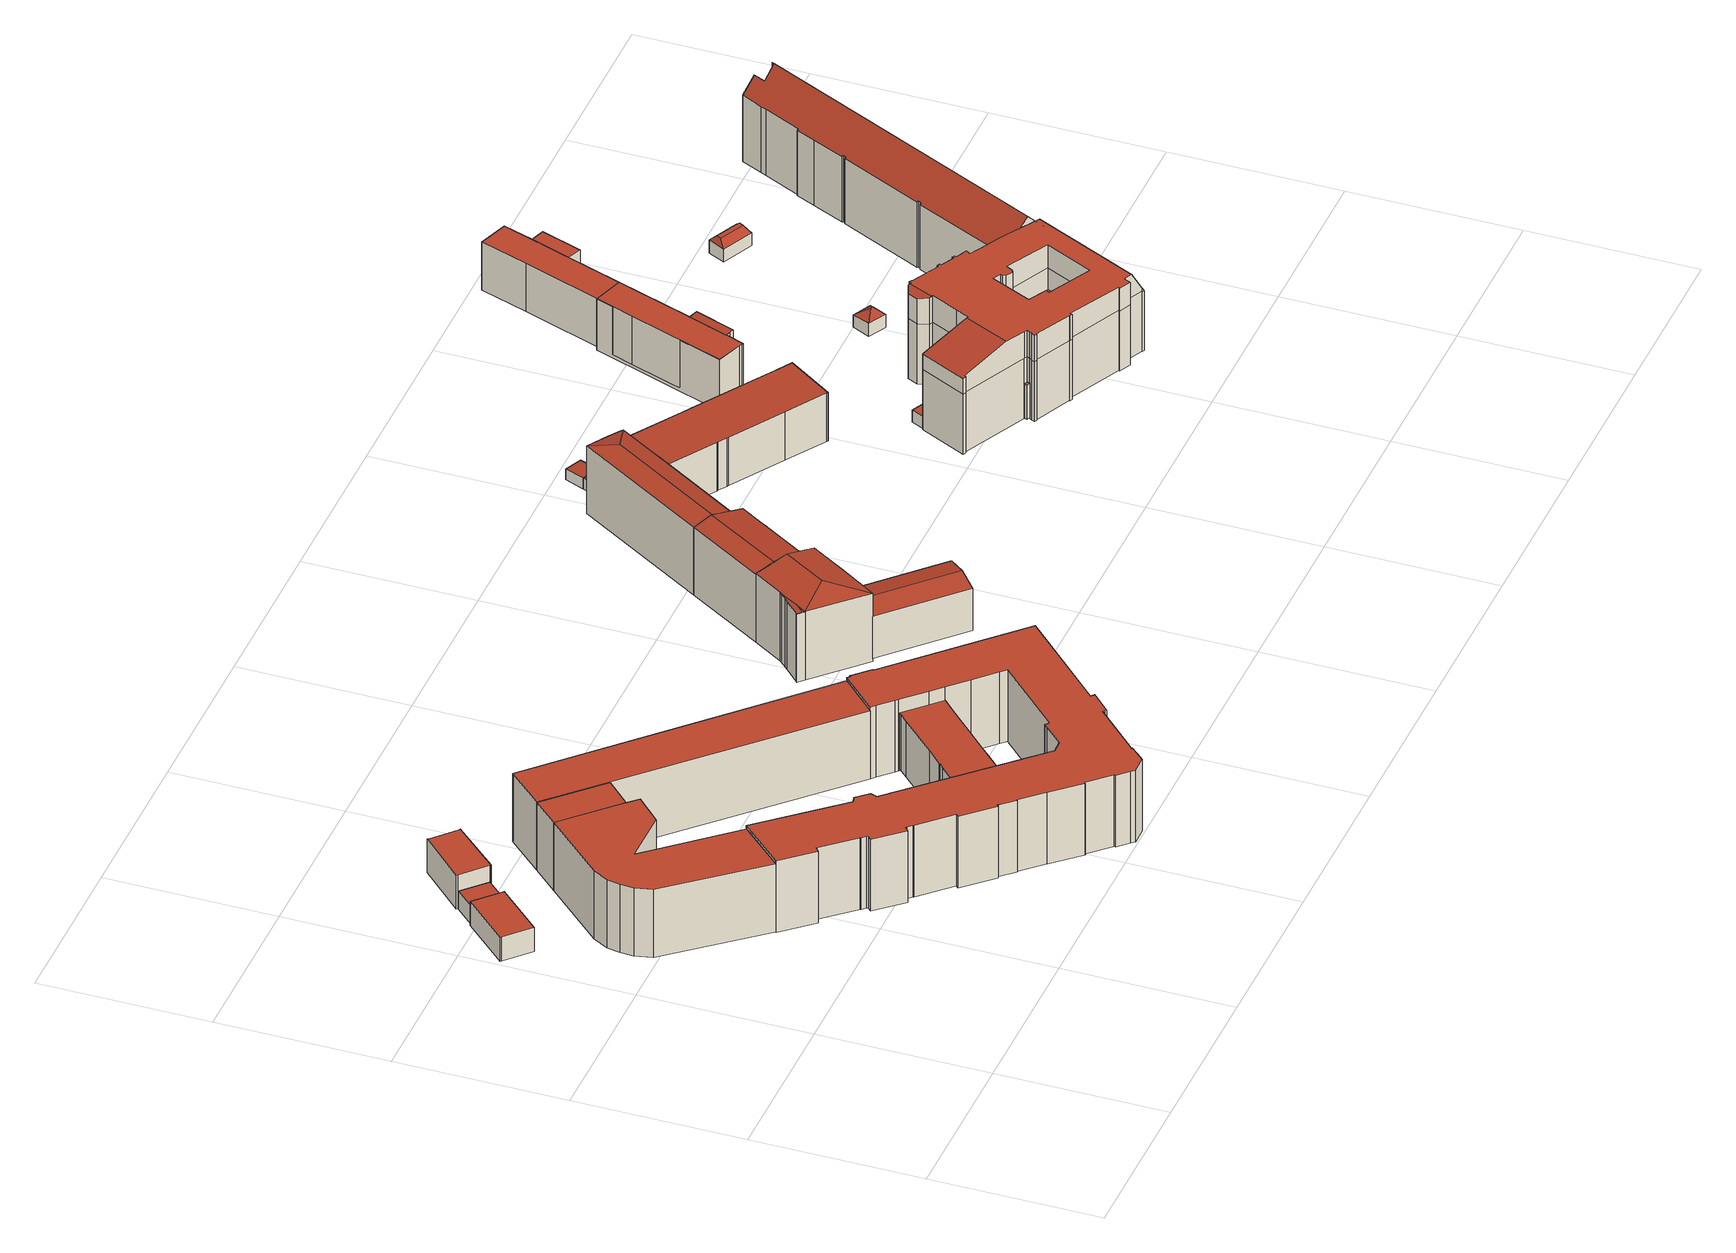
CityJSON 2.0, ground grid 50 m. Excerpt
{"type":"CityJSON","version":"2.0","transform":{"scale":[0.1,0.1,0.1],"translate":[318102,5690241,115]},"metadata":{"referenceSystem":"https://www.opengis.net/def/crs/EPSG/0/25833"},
"CityObjects":{
"building1":{"type":"Building","attributes":{"Dachtyp_tdc":"tdcPolyFlatRoof","Gemeindeschluessel":14713000,"Dachneigung":0,"QualitaetDacherkennung":70,"Geometrietyp2DReferenz":"3000","function":"31001_9998","roofType":"1000","measuredHeight":7.99},"geometry":[{"type":"MultiSurface","lod":"2","boundaries":[[[0,1,2,3]],[[1,4,5,2]],[[4,6,7,5]],[[6,8,9,7]],[[8,10,11,9]],[[10,12,13,11]],[[12,0,3,13]],[[12,10,8,6,4,1,0]],[[3,2,5,7,9,11,13]]],"semantics":{"surfaces":[{"type":"WallSurface"},{"type":"RoofSurface"},{"type":"GroundSurface"}],"values":[0,0,0,0,0,0,0,1,2]}}]},
"building2":{"type":"Building","attributes":{"Dachtyp_tdc":"tdcPolyFlatRoof","Gemeindeschluessel":14713000,"Dachneigung":0,"QualitaetDacherkennung":64,"Geometrietyp2DReferenz":"3000","function":"31001_9998","roofType":"1000","measuredHeight":5.78},"geometry":[{"type":"MultiSurface","lod":"2","boundaries":[[[14,15,16,17]],[[15,18,19,16]],[[18,20,21,19]],[[20,14,17,21]],[[20,18,15,14]],[[17,16,19,21]]],"semantics":{"surfaces":[{"type":"WallSurface"},{"type":"RoofSurface"},{"type":"GroundSurface"}],"values":[0,0,0,0,1,2]}}]},
"building3":{"type":"Building","attributes":{"Dachtyp_tdc":"tdcPolyFlatRoof","Gemeindeschluessel":14713000,"Dachneigung":0,"QualitaetDacherkennung":63,"Geometrietyp2DReferenz":"3000","function":"31001_9998","roofType":"1000","measuredHeight":10.91},"geometry":[{"type":"MultiSurface","lod":"2","boundaries":[[[22,23,24,25]],[[23,26,27,24]],[[26,28,29,27]],[[28,30,31,29]],[[30,32,33,31]],[[32,34,35,33]],[[34,36,37,35]],[[36,38,39,37]],[[38,22,25,39]],[[38,36,34,32,30,28,26,23,22]],[[25,24,27,29,31,33,35,37,39]]],"semantics":{"surfaces":[{"type":"WallSurface"},{"type":"RoofSurface"},{"type":"GroundSurface"}],"values":[0,0,0,0,0,0,0,0,0,1,2]}}]},
"building4":{"type":"Building","attributes":{"Gemeindeschluessel":14713000,"Geometrietyp2DReferenz":"3000","function":"31001_9998","roofType":"9999"},"children":["building4-1","building4-2","building4-3"]},
"building4-1":{"type":"BuildingPart","attributes":{"Dachtyp_tdc":"tdcPolyFlatRoof","Dachneigung":0,"QualitaetDacherkennung":53,"Geometrietyp2DReferenz":"3000","roofType":"1000","measuredHeight":22.2},"parents":["building4"],"geometry":[{"type":"MultiSurface","lod":"2","boundaries":[[[40,41,42,43]],[[41,44,45,42]],[[44,46,47,45]],[[46,48,49,50,47]],[[51,52,53,54,55]],[[52,56,57,53]],[[56,58,59,57]],[[58,60,61,59]],[[60,62,63,61]],[[62,64,65,63]],[[64,66,67,65]],[[66,40,43,67]],[[66,64,62,60,58,56,52,51,48,46,44,41,40]],[[43,42,45,47,50,54,53,57,59,61,63,65,67]],[[55,49,48,51]],[[55,54,50,49]]],"semantics":{"surfaces":[{"type":"WallSurface"},{"type":"RoofSurface"},{"type":"GroundSurface"},{"type":"ClosureSurface"}],"values":[0,0,0,0,0,0,0,0,0,0,0,0,1,2,0,3]}}]},
"building4-2":{"type":"BuildingPart","attributes":{"Dachtyp_tdc":"tdcPolyFlatRoof","Dachneigung":0,"QualitaetDacherkennung":40,"Geometrietyp2DReferenz":"3000","roofType":"1000","measuredHeight":22.28},"parents":["building4"],"geometry":[{"type":"MultiSurface","lod":"2","boundaries":[[[68,69,70,71]],[[69,72,73,70]],[[72,74,75,76,73]],[[77,68,71,78,79]],[[77,74,72,69,68]],[[71,70,73,76,78]],[[79,75,74,77]],[[79,78,76,75]]],"semantics":{"surfaces":[{"type":"WallSurface"},{"type":"RoofSurface"},{"type":"GroundSurface"},{"type":"ClosureSurface"}],"values":[0,0,0,0,1,2,0,3]}}]},
"building4-3":{"type":"BuildingPart","attributes":{"Dachtyp_tdc":"tdcPolyFlatRoof","Dachneigung":0,"QualitaetDacherkennung":32,"Geometrietyp2DReferenz":"3000","roofType":"1000","measuredHeight":22.17},"parents":["building4"],"geometry":[{"type":"MultiSurface","lod":"2","boundaries":[[[75,55,54,76]],[[49,79,78,50]],[[79,49,55,75]],[[76,54,50,78]],[[50,54,55,49]],[[76,78,79,75]]],"semantics":{"surfaces":[{"type":"WallSurface"},{"type":"RoofSurface"},{"type":"GroundSurface"},{"type":"ClosureSurface"}],"values":[0,0,1,2,3,3]}}]},
"building5":{"type":"Building","attributes":{"Dachtyp_tdc":"tdcPolyFlatRoof","Gemeindeschluessel":14713000,"Dachneigung":0,"QualitaetDacherkennung":27,"Geometrietyp2DReferenz":"3000","function":"31001_9998","roofType":"1000","measuredHeight":23.32},"geometry":[{"type":"MultiSurface","lod":"2","boundaries":[[[80,81,82,83]],[[81,84,85,82]],[[84,86,87,85]],[[86,88,89,87]],[[88,90,91,89]],[[90,92,93,91]],[[92,94,95,93]],[[94,96,97,95]],[[96,98,99,97]],[[98,100,101,99]],[[100,102,103,101]],[[102,104,105,103]],[[104,106,107,105]],[[106,108,109,107]],[[108,110,111,109]],[[110,112,113,111]],[[112,114,115,113]],[[114,116,117,115]],[[116,118,119,117]],[[118,120,121,119]],[[120,122,123,121]],[[122,124,125,123]],[[124,126,127,125]],[[126,128,129,127]],[[128,130,131,129]],[[130,132,133,131]],[[132,134,135,133]],[[134,136,137,135]],[[136,138,139,137]],[[138,140,141,139]],[[140,142,143,141]],[[142,144,145,143]],[[144,146,147,145]],[[146,148,149,147]],[[148,150,151,149]],[[150,152,153,151]],[[152,154,155,153]],[[154,156,157,155]],[[156,158,159,157]],[[158,160,65,159]],[[160,161,63,65]],[[161,162,61,63]],[[162,163,164,61]],[[163,165,166,164]],[[165,167,168,166]],[[167,169,170,168]],[[169,171,172,170]],[[171,173,174,172]],[[173,175,176,174]],[[175,177,178,176]],[[177,179,180,178]],[[179,181,182,180]],[[181,183,184,182]],[[183,185,186,184]],[[185,187,188,186]],[[187,189,190,188]],[[189,191,192,190]],[[191,193,194,192]],[[193,195,196,194]],[[195,197,198,196]],[[197,199,200,198]],[[199,201,202,200]],[[201,203,73,202]],[[203,204,70,73]],[[204,205,206,70]],[[205,207,208,206]],[[207,209,210,208]],[[209,211,212,210]],[[211,213,214,212]],[[213,215,216,214]],[[215,217,218,216]],[[217,219,220,218]],[[219,221,222,220]],[[221,80,83,222]],[[221,219,217,215,213,211,209,207,205,204,203,201,199,197,195,193,191,189,187,185,183,181,179,177,175,173,171,169,167,165,163,162,161,160,158,156,154,152,150,148,146,144,142,140,138,136,134,132,130,128,126,124,122,120,118,116,114,112,110,108,106,104,102,100,98,96,94,92,90,88,86,84,81,80]],[[83,82,85,87,89,91,93,95,97,99,101,103,105,107,109,111,113,115,117,119,121,123,125,127,129,131,133,135,137,139,141,143,145,147,149,151,153,155,157,159,65,63,61,164,166,168,170,172,174,176,178,180,182,184,186,188,190,192,194,196,198,200,202,73,70,206,208,210,212,214,216,218,220,222]]],"semantics":{"surfaces":[{"type":"WallSurface"},{"type":"RoofSurface"},{"type":"GroundSurface"}],"values":[0,0,0,0,0,0,0,0,0,0,0,0,0,0,0,0,0,0,0,0,0,0,0,0,0,0,0,0,0,0,0,0,0,0,0,0,0,0,0,0,0,0,0,0,0,0,0,0,0,0,0,0,0,0,0,0,0,0,0,0,0,0,0,0,0,0,0,0,0,0,0,0,0,0,1,2]}}]},
"building6":{"type":"Building","attributes":{"Dachtyp_tdc":"tdcPolyFlatRoof","Gemeindeschluessel":14713000,"Dachneigung":0,"QualitaetDacherkennung":66,"Geometrietyp2DReferenz":"3000","function":"31001_9998","roofType":"1000","measuredHeight":18.26},"geometry":[{"type":"MultiSurface","lod":"2","boundaries":[[[223,224,225,226]],[[224,227,228,225]],[[227,229,230,228]],[[229,231,232,230]],[[231,233,234,232]],[[233,235,236,234]],[[235,237,238,236]],[[237,239,240,238]],[[239,241,242,240]],[[241,243,244,242]],[[243,245,246,244]],[[245,247,248,246]],[[247,249,250,248]],[[249,223,226,250]],[[249,247,245,243,241,239,237,235,233,231,229,227,224,223]],[[226,225,228,230,232,234,236,238,240,242,244,246,248,250]]],"semantics":{"surfaces":[{"type":"WallSurface"},{"type":"RoofSurface"},{"type":"GroundSurface"}],"values":[0,0,0,0,0,0,0,0,0,0,0,0,0,0,1,2]}}]},
"building7":{"type":"Building","attributes":{"name":"Gutenbergschule","Dachtyp_tdc":"tdcGableRoof","Gemeindeschluessel":14713000,"Dachneigung":10.48,"QualitaetDacherkennung":79,"Geometrietyp2DReferenz":"3000","function":"31001_3021","roofType":"3100","measuredHeight":14.98},"geometry":[{"type":"MultiSurface","lod":"2","boundaries":[[[251,252,253,254]],[[252,255,256,253]],[[255,257,258,256]],[[257,259,260,258]],[[259,261,262,260]],[[261,263,264,262]],[[263,265,266,264]],[[265,267,268,266]],[[267,269,270,268]],[[269,251,254,270]],[[265,263,261,259,257,255,252,251]],[[251,269,267,265]],[[254,253,256,258,260,262,264,266,268,270]]],"semantics":{"surfaces":[{"type":"WallSurface"},{"type":"RoofSurface"},{"type":"GroundSurface"}],"values":[0,0,0,0,0,0,0,0,0,0,1,1,2]}}]},
"building8":{"type":"Building","attributes":{"name":"Gutenbergschule","Gemeindeschluessel":14713000,"Geometrietyp2DReferenz":"3000","function":"31001_3021","roofType":"9999"},"children":["building8-1","building8-2","building8-3","building8-4"]},
"building8-1":{"type":"BuildingPart","attributes":{"Dachtyp_tdc":"tdcFreeFormRoof","Dachneigung":10.32,"QualitaetDacherkennung":50,"Geometrietyp2DReferenz":"3000","roofType":"5000","measuredHeight":22.38},"parents":["building8"],"geometry":[{"type":"MultiSurface","lod":"2","boundaries":[[[271,272,273,274]],[[272,275,276,273]],[[275,277,278,276]],[[277,279,280,278]],[[281,271,274,282]],[[283,284,279,277,275,272,271,285]],[[285,281,286,283]],[[281,285,271]],[[274,273,276,278,280,282]],[[282,280,279,281]],[[283,286,284]],[[284,286,281,279]]],"semantics":{"surfaces":[{"type":"WallSurface"},{"type":"RoofSurface"},{"type":"GroundSurface"},{"type":"ClosureSurface"}],"values":[0,0,0,0,0,1,1,0,2,3,0,3]}}]},
"building8-2":{"type":"BuildingPart","attributes":{"Dachtyp_tdc":"tdcGableRoof","Dachneigung":14.22,"QualitaetDacherkennung":71,"Geometrietyp2DReferenz":"3000","roofType":"3100","measuredHeight":23.53},"parents":["building8"],"geometry":[{"type":"MultiSurface","lod":"2","boundaries":[[[287,288,289,290,291]],[[288,292,293,289]],[[292,294,295,293]],[[294,296,297,295]],[[296,298,299,297]],[[298,300,301,299]],[[302,303,304,305]],[[306,307,308,300,298,296,294,292,288,287,309,310]],[[310,311,312,303,302,313,306]],[[314,290,289,293,295,297,299,301,315,316,305,304,317]],[[287,291,309]],[[291,290,314,310,309]],[[318,307,306]],[[316,315,308,307,318]],[[315,301,300,308]],[[313,318,306]],[[316,318,313,302,305]],[[314,317,311,310]],[[317,304,303,312,311]]],"semantics":{"surfaces":[{"type":"WallSurface"},{"type":"RoofSurface"},{"type":"GroundSurface"},{"type":"ClosureSurface"}],"values":[0,0,0,0,0,0,0,1,1,2,0,3,0,3,3,0,3,3,3]}}]},
"building8-3":{"type":"BuildingPart","attributes":{"Dachtyp_tdc":"tdcHipAndGableRoof","Dachneigung":10.16,"QualitaetDacherkennung":63,"Geometrietyp2DReferenz":"3000","roofType":"5000","measuredHeight":24.16},"parents":["building8"],"geometry":[{"type":"MultiSurface","lod":"2","boundaries":[[[319,320,321,280,279]],[[320,322,302,305,321]],[[323,324,325]],[[324,326,327,328,329,330,325]],[[330,307,318,313,322,320,319,284,286,323,325]],[[305,316,315,301,331,332,333,334,282,280,321]],[[329,328,331,301,300]],[[328,327,332,331]],[[327,326,333,332]],[[326,324,334,333]],[[324,323,281,282,334]],[[313,302,322]],[[308,307,330]],[[315,316,318,307,308]],[[316,305,302,313,318]],[[329,300,308,330]],[[315,308,300,301]],[[319,279,284]],[[286,281,323]],[[279,280,282,281]],[[279,281,286,284]]],"semantics":{"surfaces":[{"type":"WallSurface"},{"type":"RoofSurface"},{"type":"GroundSurface"},{"type":"ClosureSurface"}],"values":[0,0,1,1,1,2,0,0,0,0,0,0,0,3,3,0,3,0,0,3,3]}}]},
"building8-4":{"type":"BuildingPart","attributes":{"Dachtyp_tdc":"tdcHipAndGableRoof","Dachneigung":15.23,"QualitaetDacherkennung":90,"Geometrietyp2DReferenz":"3000","roofType":"5000","measuredHeight":23.61},"parents":["building8"],"geometry":[{"type":"MultiSurface","lod":"2","boundaries":[[[335,336,337,338]],[[336,291,290,337]],[[303,339,340,304]],[[339,341,342,340]],[[341,343,344,342]],[[343,345,346,344]],[[345,347,348,346]],[[347,349,350,348]],[[349,351,352,350]],[[351,335,338,352]],[[347,345,343,341,339,353]],[[339,303,312,354,353]],[[354,309,291,336,335,351,349,347,353]],[[338,337,290,314,317,304,340,342,344,346,348,350,352]],[[311,310,309,354]],[[314,290,291,309,310]],[[317,314,310,311]],[[312,311,354]],[[317,311,312,303,304]]],"semantics":{"surfaces":[{"type":"WallSurface"},{"type":"RoofSurface"},{"type":"GroundSurface"},{"type":"ClosureSurface"}],"values":[0,0,0,0,0,0,0,0,0,0,1,1,1,2,0,3,3,0,3]}}]},
"building9":{"type":"Building","attributes":{"Dachtyp_tdc":"tdcPolyFlatRoof","Gemeindeschluessel":14713000,"Dachneigung":3.2,"QualitaetDacherkennung":74,"Geometrietyp2DReferenz":"3000","function":"31001_9998","roofType":"2100","measuredHeight":3.53},"geometry":[{"type":"MultiSurface","lod":"2","boundaries":[[[355,356,344,346]],[[356,357,358,344]],[[357,359,360,358]],[[359,361,362,360]],[[361,363,364,362]],[[363,365,366,364]],[[365,367,368,366]],[[367,355,346,368]],[[367,365,363,361,359,357,356,355]],[[346,344,358,360,362,364,366,368]]],"semantics":{"surfaces":[{"type":"WallSurface"},{"type":"RoofSurface"},{"type":"GroundSurface"}],"values":[0,0,0,0,0,0,0,0,1,2]}}]},
"building10":{"type":"Building","attributes":{"Dachtyp_tdc":"tdcPolyFlatRoof","Gemeindeschluessel":14713000,"Dachneigung":2.99,"QualitaetDacherkennung":84,"Geometrietyp2DReferenz":"3000","function":"31001_9998","roofType":"2100","measuredHeight":3.44},"geometry":[{"type":"MultiSurface","lod":"2","boundaries":[[[363,361,362,364]],[[361,369,370,362]],[[369,371,372,370]],[[371,363,364,372]],[[371,369,361,363]],[[364,362,370,372]]],"semantics":{"surfaces":[{"type":"WallSurface"},{"type":"RoofSurface"},{"type":"GroundSurface"}],"values":[0,0,0,0,1,2]}}]},
"building11":{"type":"Building","attributes":{"name":"Gutenbergschule","Dachtyp_tdc":"tdcPolyFlatRoof","Gemeindeschluessel":14713000,"Dachneigung":4.33,"QualitaetDacherkennung":49,"Geometrietyp2DReferenz":"3000","function":"31001_3021","roofType":"2100","measuredHeight":16.79},"geometry":[{"type":"MultiSurface","lod":"2","boundaries":[[[373,374,375,376]],[[374,377,378,375]],[[377,379,380,378]],[[379,381,382,380]],[[381,383,384,382]],[[383,385,386,384]],[[385,387,388,386]],[[387,389,390,388]],[[389,391,392,390]],[[391,393,394,392]],[[393,395,396,394]],[[395,397,398,396]],[[397,399,400,398]],[[399,401,402,400]],[[401,403,404,402]],[[403,405,406,404]],[[405,407,408,406]],[[407,373,376,408]],[[407,405,403,401,399,397,395,393,391,389,387,385,383,381,379,377,374,373]],[[376,375,378,380,382,384,386,388,390,392,394,396,398,400,402,404,406,408]]],"semantics":{"surfaces":[{"type":"WallSurface"},{"type":"RoofSurface"},{"type":"GroundSurface"}],"values":[0,0,0,0,0,0,0,0,0,0,0,0,0,0,0,0,0,0,1,2]}}]},
"building12":{"type":"Building","attributes":{"Dachtyp_tdc":"tdcPolyFlatRoof","Gemeindeschluessel":14713000,"Dachneigung":0,"QualitaetDacherkennung":0,"Geometrietyp2DReferenz":"3000","BezugspunktDach":"2000","function":"31001_2000","measuredHeight":11.08},"geometry":[{"type":"MultiSurface","lod":"2","boundaries":[[[409,410,411,412]],[[412,411,413,414]],[[411,410,415,413]],[[410,409,416,415]],[[409,412,414,416]],[[414,413,415,416]]],"semantics":{"surfaces":[{"type":"RoofSurface"},{"type":"WallSurface"},{"type":"GroundSurface"}],"values":[0,1,1,1,1,2]}}]},
"building13":{"type":"Building","attributes":{"Dachtyp_tdc":"tdcPolyFlatRoof","Gemeindeschluessel":14713000,"Dachneigung":0,"QualitaetDacherkennung":67,"Geometrietyp2DReferenz":"3000","function":"31001_2000","roofType":"1000","measuredHeight":3.95},"geometry":[{"type":"MultiSurface","lod":"2","boundaries":[[[417,418,419,420]],[[418,421,422,419]],[[421,423,424,422]],[[423,417,420,424]],[[423,421,418,417]],[[420,419,422,424]]],"semantics":{"surfaces":[{"type":"WallSurface"},{"type":"RoofSurface"},{"type":"GroundSurface"}],"values":[0,0,0,0,1,2]}}]},
"building14":{"type":"Building","attributes":{"Gemeindeschluessel":14713000,"Dachneigung":90,"Dachorientierung":0,"MittlereTraufHoehe":132.08,"QualitaetDacherkennung":83,"ObjektHoehe":16.71,"BodenHoehe":115.36,"Geometrietyp2DReferenz":"3000","AbsoluteHoehe":132.08,"Dachflaeche":396.67,"function":"31001_9998","roofType":"1000","measuredHeight":16.71,"storeysAboveGround":6},"children":["building14-1"],"geometry":[{"type":"MultiSurface","lod":"2","boundaries":[[[425,426,427,428]],[[426,429,430,427]],[[429,431,432,430]],[[431,433,434,432]],[[433,435,436,437,434]],[[438,425,428,439,440]],[[438,441,442,435,433,431,429,426,425]],[[428,427,430,432,434,437,443,444,439]],[[445,436,435,442]],[[445,443,437,436]],[[446,445,442,441]],[[446,444,443,445]],[[440,446,441,438]],[[440,439,444,446]]],"semantics":{"surfaces":[{"type":"WallSurface"},{"type":"RoofSurface"},{"type":"GroundSurface"},{"type":"ClosureSurface"}],"values":[0,0,0,0,0,0,1,2,0,3,0,3,0,3]}}]},
"building14-1":{"type":"BuildingPart","attributes":{"Dachneigung":83.97,"Dachorientierung":0,"MittlereTraufHoehe":132.08,"QualitaetDacherkennung":95,"BodenHoehe":115.36,"ObjektTeilHoehe":16.93,"Geometrietyp2DReferenz":"3000","AbsoluteHoehe":132.3,"Dachflaeche":37.51,"roofType":"2100","measuredHeight":16.93,"storeysAboveGround":6},"parents":["building14"],"geometry":[{"type":"MultiSurface","lod":"2","boundaries":[[[436,447,448,437]],[[447,449,450,448]],[[449,440,439,450]],[[445,446,440,449,447,436]],[[437,448,450,439,444,443]],[[446,444,439,440]],[[443,444,446,445]],[[437,443,445,436]]],"semantics":{"surfaces":[{"type":"WallSurface"},{"type":"RoofSurface"},{"type":"GroundSurface"},{"type":"ClosureSurface"}],"values":[0,0,0,1,2,3,3,3]}}]},
"building15":{"type":"Building","attributes":{"Dachtyp_tdc":"tdcFreeFormRoof","Gemeindeschluessel":14713000,"Dachneigung":1.84,"QualitaetDacherkennung":10,"Geometrietyp2DReferenz":"3000","function":"31001_2000","roofType":"5000","measuredHeight":28.34},"geometry":[{"type":"MultiSurface","lod":"2","boundaries":[[[451,452,453,454]],[[452,455,456,453]],[[455,457,458,456]],[[457,459,460,458]],[[459,461,462,460]],[[461,463,464,462]],[[463,465,466,464]],[[465,467,468,466]],[[467,469,470,468]],[[469,471,472,470]],[[471,473,474,472]],[[473,475,476,474]],[[475,477,478,476]],[[477,479,480,478]],[[479,481,482,480]],[[481,483,484,482]],[[483,485,486,484]],[[485,487,488,486]],[[487,489,490,488]],[[489,491,492,490]],[[491,493,494,492]],[[495,496,497,498]],[[496,499,500,497]],[[499,501,502,500]],[[501,503,504,502]],[[503,505,506,504]],[[505,507,508,506]],[[507,509,510,508]],[[509,511,512,510]],[[511,513,514,512]],[[513,515,516,514]],[[515,517,518,516]],[[517,495,498,518]],[[493,519,520,494]],[[519,521,522,520]],[[521,523,524,522]],[[523,525,526,524]],[[525,527,528,526]],[[527,529,530,528]],[[529,531,532,530]],[[531,533,534,532]],[[533,535,536,534]],[[535,537,538,536]],[[537,539,540,538]],[[539,541,542,540]],[[541,543,544,542]],[[543,545,546,544]],[[545,547,548,546]],[[547,549,550,548]],[[549,551,552,550]],[[551,553,554,552]],[[553,555,556,554]],[[555,557,420,556]],[[557,558,424,420]],[[558,559,422,424]],[[559,560,561,422]],[[560,562,563,561]],[[562,564,565,563]],[[564,566,567,565]],[[566,568,569,567]],[[568,570,571,569]],[[570,572,573,571]],[[572,574,575,573]],[[574,576,577,575]],[[576,578,579,577]],[[485,580,581,582,583,584,487]],[[585,586,587,588,589,590,591]],[[592,593,594,595,596,597]],[[598,599,600,601,602,603,604,582,581,605,606,607,608,609,610,611,612,613,614,615,616,617,618,619,620,621,622,623,624,625,592,597,626,627,628,585,591,629,630,631,632,633,634,635,636,637],[638,639,640,641,642,643,644,645,646,647,648,649]],[[596,626,597]],[[529,598,637,531]],[[531,637,636,533]],[[533,636,635,535]],[[535,635,634,537]],[[537,634,633,539]],[[539,633,632,541]],[[541,632,631,543]],[[543,631,630,545]],[[547,629,591,590,549]],[[545,630,629,547]],[[557,586,585,628,558]],[[558,628,627,559]],[[559,627,626,560]],[[560,626,596,562]],[[570,625,624,572]],[[568,593,592,625,570]],[[572,624,623,574]],[[574,623,622,576]],[[576,622,621,578]],[[578,621,620,451]],[[451,620,619,452]],[[452,619,618,455]],[[455,618,617,457]],[[457,617,616,459]],[[459,616,615,461]],[[461,615,614,463]],[[463,614,613,465]],[[465,613,612,467]],[[467,612,611,469]],[[469,611,610,471]],[[471,610,609,473]],[[473,609,608,475]],[[475,608,607,477]],[[477,607,606,479]],[[479,606,605,481]],[[481,605,581,580,483]],[[491,583,582,604,493]],[[495,638,649,496]],[[496,649,648,499]],[[499,648,647,501]],[[501,647,646,503]],[[503,646,645,505]],[[505,645,644,507]],[[507,644,643,509]],[[509,643,642,511]],[[511,642,641,513]],[[513,641,640,515]],[[515,640,639,517]],[[517,639,638,495]],[[493,604,603,519]],[[519,603,602,521]],[[521,602,601,523]],[[523,601,600,525]],[[525,600,599,527]],[[527,599,598,529]],[[562,596,595,564]],[[566,594,593,568]],[[549,590,589,551]],[[551,589,588,553]],[[553,588,587,555]],[[555,587,586,557]],[[564,595,594,566]],[[487,584,489]],[[489,584,583,491]],[[483,580,485]],[[579,454,453,456,458,460,462,464,466,468,470,472,474,476,478,480,482,484,486,488,490,492,494,520,522,524,526,528,530,532,534,536,538,540,542,544,546,548,550,552,554,556,420,424,422,561,563,565,567,569,571,573,575,577],[498,497,500,502,504,506,508,510,512,514,516,518]],[[578,451,454,579]]],"semantics":{"surfaces":[{"type":"WallSurface"},{"type":"RoofSurface"},{"type":"GroundSurface"}],"values":[0,0,0,0,0,0,0,0,0,0,0,0,0,0,0,0,0,0,0,0,0,0,0,0,0,0,0,0,0,0,0,0,0,0,0,0,0,0,0,0,0,0,0,0,0,0,0,0,0,0,0,0,0,0,0,0,0,0,0,0,0,0,0,0,0,1,1,1,1,1,0,0,0,0,0,0,0,0,0,0,0,0,0,0,0,0,0,0,0,0,0,0,0,0,0,0,0,0,0,0,0,0,0,0,0,0,0,0,0,0,0,0,0,0,0,0,0,0,0,0,0,0,0,0,0,0,0,0,0,0,0,0,0,0,0,2,0]}}]},
"building16":{"type":"Building","attributes":{"Gemeindeschluessel":14713000,"Geometrietyp2DReferenz":"3000","function":"31001_2000","roofType":"9999"},"children":["building16-1","building16-2"]},
"building16-1":{"type":"BuildingPart","attributes":{"Dachtyp_tdc":"tdcGableRoof","Dachneigung":11.32,"QualitaetDacherkennung":19,"Geometrietyp2DReferenz":"3000","roofType":"3100","measuredHeight":20.65},"parents":["building16"],"geometry":[{"type":"MultiSurface","lod":"2","boundaries":[[[650,651,652,653]],[[651,654,655,652]],[[654,656,657,655]],[[656,658,659,657]],[[658,660,661,659]],[[660,662,661]],[[663,664,665]],[[663,666,667,664]],[[666,668,669,667]],[[668,670,671,669]],[[670,650,653,671]],[[666,663,660,658,656,654]],[[654,651,650,670,668,666]],[[653,652,655,657,659,661,664,667,669,671]],[[665,662,660,663]],[[665,664,661,662]]],"semantics":{"surfaces":[{"type":"WallSurface"},{"type":"RoofSurface"},{"type":"GroundSurface"},{"type":"ClosureSurface"}],"values":[0,0,0,0,0,0,0,0,0,0,0,1,1,2,0,3]}}]},
"building16-2":{"type":"BuildingPart","attributes":{"Dachtyp_tdc":"tdcPolyFlatRoof","Dachneigung":0,"QualitaetDacherkennung":22,"Geometrietyp2DReferenz":"3000","roofType":"1000","measuredHeight":12.23},"parents":["building16"],"geometry":[{"type":"MultiSurface","lod":"2","boundaries":[[[672,673,674,675]],[[673,665,664,674]],[[662,676,677,661]],[[676,678,679,677]],[[678,672,675,679]],[[678,676,662,665,673,672]],[[675,674,664,661,677,679]],[[661,664,665,662]]],"semantics":{"surfaces":[{"type":"WallSurface"},{"type":"RoofSurface"},{"type":"GroundSurface"},{"type":"ClosureSurface"}],"values":[0,0,0,0,0,1,2,3]}}]},
"building17":{"type":"Building","attributes":{"Gemeindeschluessel":14713000,"Geometrietyp2DReferenz":"3000","function":"31001_9998","roofType":"9999"},"children":["building17-1","building17-2","building17-3"]},
"building17-1":{"type":"BuildingPart","attributes":{"Dachtyp_tdc":"tdcPolyFlatRoof","Dachneigung":0,"QualitaetDacherkennung":62,"Geometrietyp2DReferenz":"3000","roofType":"1000","measuredHeight":15.46},"parents":["building17"],"geometry":[{"type":"MultiSurface","lod":"2","boundaries":[[[680,681,682,683]],[[681,684,685,682]],[[684,686,687,685]],[[686,684,681,680]],[[683,682,685,687]],[[683,687,686,680]]],"semantics":{"surfaces":[{"type":"WallSurface"},{"type":"RoofSurface"},{"type":"GroundSurface"},{"type":"ClosureSurface"}],"values":[0,0,0,1,2,3]}}]},
"building17-2":{"type":"BuildingPart","attributes":{"Dachtyp_tdc":"tdcPolyFlatRoof","Dachneigung":6.06,"QualitaetDacherkennung":70,"Geometrietyp2DReferenz":"3000","roofType":"2100","measuredHeight":15.69},"parents":["building17"],"geometry":[{"type":"MultiSurface","lod":"2","boundaries":[[[436,447,688,689]],[[447,449,690,688]],[[449,691,692,690]],[[693,691,449,447,436,445]],[[694,689,688,690,692,695]],[[689,694,445,436]],[[693,695,692,691]],[[694,695,693,445]]],"semantics":{"surfaces":[{"type":"WallSurface"},{"type":"RoofSurface"},{"type":"GroundSurface"},{"type":"ClosureSurface"}],"values":[0,0,0,1,2,3,3,3]}}]},
"building17-3":{"type":"BuildingPart","attributes":{"Dachtyp_tdc":"tdcPolyFlatRoof","Dachneigung":0,"QualitaetDacherkennung":72,"Geometrietyp2DReferenz":"3000","roofType":"1000","measuredHeight":15.58},"parents":["building17"],"geometry":[{"type":"MultiSurface","lod":"2","boundaries":[[[696,697,436,689,687,686]],[[698,699,700,692,691]],[[699,701,702,700]],[[701,703,704,702]],[[703,705,706,704]],[[705,707,708,706]],[[707,709,710,708]],[[709,711,712,710]],[[711,713,680,683,712]],[[711,709,707,705,703,701,699,698,714,715,697,696,713]],[[687,689,694,695,692,700,702,704,706,708,710,712,683]],[[686,680,713,696]],[[686,687,683,680]],[[445,436,697,715]],[[445,694,689,436]],[[693,445,715,714]],[[693,695,694,445]],[[691,693,714,698]],[[691,692,695,693]]],"semantics":{"surfaces":[{"type":"WallSurface"},{"type":"RoofSurface"},{"type":"GroundSurface"},{"type":"ClosureSurface"}],"values":[0,0,0,0,0,0,0,0,0,1,2,0,3,0,3,0,3,0,3]}}]},
"building18":{"type":"Building","attributes":{"Dachtyp_tdc":"tdcHipRoof","Gemeindeschluessel":14713000,"Dachneigung":34.32,"QualitaetDacherkennung":52,"Geometrietyp2DReferenz":"3000","function":"31001_2000","roofType":"3200","measuredHeight":6.02},"geometry":[{"type":"MultiSurface","lod":"2","boundaries":[[[716,717,718,719]],[[717,720,721,718]],[[720,722,723,721]],[[722,716,719,723]],[[720,717,724]],[[716,722,725]],[[717,716,725,724]],[[722,720,724,725]],[[719,718,721,723]]],"semantics":{"surfaces":[{"type":"WallSurface"},{"type":"RoofSurface"},{"type":"GroundSurface"}],"values":[0,0,0,0,1,1,1,1,2]}}]},
"building19":{"type":"Building","attributes":{"Dachtyp_tdc":"tdcCutTentRoof","Gemeindeschluessel":14713000,"Dachneigung":45.05,"QualitaetDacherkennung":60,"Geometrietyp2DReferenz":"3000","function":"31001_2000","roofType":"9999","measuredHeight":6.13},"geometry":[{"type":"MultiSurface","lod":"2","boundaries":[[[726,727,728,729]],[[727,730,731,728]],[[730,732,733,731]],[[732,726,729,733]],[[727,726,734,735]],[[730,727,735,736]],[[732,730,736,737]],[[726,732,737,734]],[[737,736,735,734]],[[729,728,731,733]]],"semantics":{"surfaces":[{"type":"WallSurface"},{"type":"RoofSurface"},{"type":"GroundSurface"}],"values":[0,0,0,0,1,1,1,1,1,2]}}]},
"building20":{"type":"Building","attributes":{"Dachtyp_tdc":"tdcFreeFormRoof","Gemeindeschluessel":14713000,"Dachneigung":47.12,"QualitaetDacherkennung":80,"Geometrietyp2DReferenz":"3000","function":"31001_2000","roofType":"5000","measuredHeight":29.97},"geometry":[{"type":"MultiSurface","lod":"2","boundaries":[[[738,739,740,741]],[[739,742,743,740]],[[742,744,745,743]],[[744,746,747,745]],[[746,748,749,747]],[[748,750,751,749]],[[750,752,753,751]],[[752,754,755,753]],[[754,756,757,755]],[[756,758,759,757]],[[758,760,761,759]],[[760,762,763,761]],[[762,764,765,763]],[[764,766,767,765]],[[766,768,769,767]],[[768,770,771,769]],[[770,772,773,771]],[[772,774,775,773]],[[774,776,777,775]],[[776,778,779,777]],[[778,780,781,779]],[[780,782,783,781]],[[782,784,785,783]],[[784,786,787,785]],[[786,788,789,787]],[[788,786,784,782,780,778,776,774,772,770,768,766,764,762,760,758,756,754,752,790,791]],[[742,739,738,792,793,794,795,796,797,798,799,800,801,791,790,750,748,746,744]],[[801,788,791]],[[752,750,790]],[[789,802,803,804,805,806,807,808,809,810,811,741,740,743,745,747,749,751,753,755,757,759,761,763,765,767,769,771,773,775,777,779,781,783,785,787]],[[788,801,802,789]],[[801,800,803,802]],[[800,799,804,803]],[[799,798,805,804]],[[798,797,806,805]],[[797,796,807,806]],[[796,795,808,807]],[[795,794,809,808]],[[794,793,810,809]],[[793,792,811,810]],[[792,738,741,811]]],"semantics":{"surfaces":[{"type":"WallSurface"},{"type":"RoofSurface"},{"type":"GroundSurface"}],"values":[0,0,0,0,0,0,0,0,0,0,0,0,0,0,0,0,0,0,0,0,0,0,0,0,0,1,1,0,0,2,0,0,0,0,0,0,0,0,0,0,0]}}]}
},
"vertices":[
[77,1314,93],[8,1379,93],[8,1379,14],[77,1314,14],[5,1382,93],[5,1382,14],[127,1512,93],[127,1512,14],[129,1510,93],[129,1510,14],[197,1446,93],[197,1446,14],[199,1443,93],[199,1443,14],
[129,1510,75],[182,1566,75],[182,1566,17],[129,1510,17],[249,1502,75],[249,1502,17],[197,1446,75],[197,1446,17],
[249,1502,128],[182,1566,128],[182,1566,19],[249,1502,19],[178,1570,128],[178,1570,19],[302,1698,128],[302,1698,19],[305,1695,128],[305,1695,19],[370,1635,128],[370,1635,19],[373,1632,128],[373,1632,19],[374,1631,128],[374,1631,19],[252,1500,128],[252,1500,19],
[155,1063,232],[157,1102,232],[157,1102,10],[155,1063,10],[165,1141,232],[165,1141,10],[190,1188,232],[190,1188,10],[355,1362,232],[355,1362,231],[355,1362,10],[504,1214,232],[532,1186,232],[532,1186,10],[504,1214,10],[504,1214,231],[459,1113,232],[459,1113,10],[298,1114,232],[298,1114,10],[505,878,232],[505,878,10],[485,857,232],[485,857,10],[386,751,232],[386,751,10],[168,1012,232],[168,1012,10],
[522,1539,232],[1214,860,232],[1214,860,10],[522,1539,10],[1110,755,232],[1110,755,10],[575,1286,232],[575,1286,231],[575,1286,10],[424,1436,232],[424,1436,10],[424,1436,231],
[1360,231,243],[1366,225,243],[1366,225,10],[1360,231,10],[1369,222,243],[1369,222,10],[1315,168,243],[1315,168,10],[1312,171,243],[1312,171,10],[1306,177,243],[1306,177,10],[1180,49,243],[1180,49,10],[1182,48,243],[1182,48,10],[1149,12,243],[1149,12,10],[1142,5,243],[1142,5,10],[1090,4,243],[1090,4,10],[1081,14,243],[1081,14,10],[1051,45,243],[1051,45,10],[1052,50,243],[1052,50,10],[993,111,243],[993,111,10],[991,109,243],[991,109,10],[917,187,243],[917,187,10],[918,189,243],[918,189,10],[859,251,243],[859,251,10],[857,249,243],[857,249,10],[821,287,243],[821,287,10],[823,289,243],[823,289,10],[820,292,243],[820,292,10],[815,287,243],[815,287,10],[737,370,243],[737,370,10],[742,377,243],[742,377,10],[659,465,243],[659,465,10],[657,467,243],[657,467,10],[646,479,243],[646,479,10],[642,482,243],[642,482,10],[630,472,243],[630,472,10],[560,550,243],[560,550,10],[571,560,243],[571,560,10],[568,564,243],[568,564,10],[558,576,243],[558,576,10],[556,578,243],[556,578,10],[475,671,243],[475,671,10],[463,661,243],[463,661,10],[462,660,243],[462,660,10],[385,749,243],[385,749,10],[386,751,243],[485,857,243],[505,878,243],[702,651,243],[702,651,10],[720,657,243],[720,657,10],[752,621,243],[752,621,10],[745,601,243],[745,601,10],[757,589,243],[757,589,10],[907,433,243],[907,433,10],[1000,337,243],[1000,337,10],[1099,234,243],[1099,234,10],[1137,235,243],[1137,235,10],[1189,288,243],[1189,288,10],[1200,299,243],[1200,299,10],[1209,291,243],[1209,291,10],[1392,475,243],[1392,475,10],[1376,491,243],[1376,491,10],[1318,549,243],[1318,549,10],[1264,603,243],[1264,603,10],[1231,635,243],[1231,635,10],[1169,697,243],[1169,697,10],[1161,705,243],[1161,705,10],[1123,743,243],[1123,743,10],[1110,755,243],[1214,860,243],[1221,852,243],[1221,852,10],[1224,855,243],[1224,855,10],[1226,853,243],[1226,853,10],[1229,850,243],[1229,850,10],[1267,812,243],[1267,812,10],[1268,810,243],[1268,810,10],[1271,807,243],[1271,807,10],[1270,805,243],[1270,805,10],[1602,476,243],[1602,476,10],
[1100,439,201],[1070,409,201],[1070,409,19],[1100,439,19],[1000,337,201],[1000,337,19],[907,433,201],[907,433,19],[978,503,201],[978,503,19],[992,516,201],[992,516,19],[994,519,201],[994,519,19],[1036,561,201],[1036,561,19],[1139,665,201],[1139,665,19],[1161,688,201],[1161,688,19],[1169,697,201],[1169,697,19],[1231,635,201],[1231,635,19],[1264,603,201],[1264,603,19],[1233,573,201],[1233,573,19],
[1634,988,174],[1671,1046,161],[1671,1046,24],[1634,988,24],[1727,991,161],[1727,991,24],[1872,850,161],[1872,850,24],[1887,836,161],[1887,836,24],[1898,824,161],[1898,824,24],[1901,821,161],[1901,821,24],[1853,774,174],[1853,774,24],[1804,726,161],[1804,726,24],[1596,929,161],[1596,929,24],
[1439,1084,236],[1442,1087,236],[1442,1087,15],[1439,1084,15],[1483,1127,236],[1483,1127,15],[1493,1137,236],[1493,1137,15],[1510,1154,236],[1510,1154,15],[1456,1067,237],[1456,1067,15],[1475,1097,239],[1487,1116,238],[1451,1073,239],[1466,1083,238],
[1811,1409,235],[1847,1387,224],[1847,1387,15],[1811,1409,15],[1811,1409,234],[1822,1347,224],[1822,1347,15],[1799,1310,224],[1799,1310,15],[1798,1307,224],[1798,1307,15],[1754,1236,224],[1754,1236,15],[1707,1161,224],[1707,1161,15],[1569,1248,235],[1708,1473,235],[1708,1473,15],[1569,1248,15],[1620,1216,250],[1623,1214,249],[1658,1192,239],[1785,1425,242],[1759,1441,250],[1759,1442,250],[1718,1467,238],[1599,1229,244],[1759,1441,15],[1658,1192,15],[1620,1216,15],[1759,1442,15],[1620,1216,248],
[1510,1154,238],[1512,1158,238],[1512,1158,15],[1569,1248,238],[1456,1067,238],[1596,929,237],[1578,1065,256],[1671,1046,236],[1707,1104,236],[1733,1145,236],[1707,1161,243],[1658,1192,256],[1733,1145,15],[1707,1104,15],[1671,1046,15],[1596,929,15],
[1959,1647,234],[1955,1641,234],[1955,1641,15],[1959,1647,15],[1951,1864,235],[1951,1864,15],[2015,1824,234],[2015,1824,15],[2019,1822,234],[2019,1822,15],[2047,1803,234],[2047,1803,15],[2052,1799,234],[2052,1799,15],[1984,1688,234],[1984,1688,15],[1968,1663,234],[1968,1663,15],[1967,1777,251],[1759,1442,251],
[2047,1803,48],[2019,1822,50],[2027,1847,50],[2027,1847,15],[2037,1877,50],[2037,1877,15],[2050,1910,50],[2050,1910,15],[2104,1889,47],[2104,1889,15],[2074,1810,47],[2074,1810,15],[2058,1820,48],[2058,1820,15],
[2072,1967,50],[2072,1967,15],[2126,1946,47],[2126,1946,15],
[1984,1688,175],[2052,1799,185],[2052,1799,18],[1984,1688,18],[2047,1803,185],[2047,1803,18],[2058,1820,186],[2058,1820,18],[2074,1810,186],[2074,1810,18],[2093,1798,186],[2093,1798,18],[2243,1703,186],[2243,1703,18],[2267,1688,186],[2267,1688,18],[2501,1540,186],[2501,1540,18],[2506,1536,186],[2506,1536,18],[2548,1510,186],[2548,1510,18],[2470,1380,175],[2470,1380,18],[2467,1382,175],[2467,1382,18],[2351,1455,175],[2351,1455,18],[2193,1555,175],[2193,1555,18],[2188,1558,175],[2188,1558,18],[2164,1574,175],[2164,1574,18],[2160,1576,175],[2160,1576,18],
[2734,920,135],[2744,916,135],[2748,925,135],[2738,930,135],[2748,925,24],[2738,930,24],[2744,916,24],[2734,920,24],
[2602,1161,61],[2621,1200,61],[2621,1200,22],[2602,1161,22],[2767,1130,61],[2767,1130,22],[2748,1090,61],[2748,1090,22],
[2601,1667,171],[2597,1669,171],[2597,1669,4],[2601,1667,4],[2513,1699,171],[2513,1699,4],[2654,2097,171],[2654,2097,4],[2743,2068,171],[2743,2068,4],[2664,1841,171],[2664,1841,170],[2664,1841,4],[2622,1722,171],[2622,1722,4],[2622,1722,170],[2621,1722,171],[2663,1842,171],[2663,1842,4],[2621,1722,4],[2663,1842,170],[2621,1722,170],
[2691,1831,173],[2691,1831,4],[2648,1712,173],[2648,1712,4],
[2939,1248,217],[2947,1244,217],[2947,1244,22],[2939,1248,22],[2945,1239,217],[2945,1239,22],[2986,1220,217],[2986,1220,22],[2989,1225,217],[2989,1225,22],[2997,1221,217],[2997,1221,22],[2994,1216,217],[2994,1216,22],[3020,1204,217],[3020,1204,22],[3021,1205,217],[3021,1205,22],[3030,1201,217],[3030,1201,22],[3026,1192,217],[3026,1192,22],[3024,1192,217],[3024,1192,22],[3021,1188,217],[3021,1188,22],[3077,1160,217],[3077,1160,22],[3116,1142,217],[3116,1142,22],[3136,1132,217],[3136,1132,22],[3272,1055,217],[3272,1055,22],[3276,1048,217],[3276,1048,22],[3131,739,217],[3131,739,22],[3125,742,217],[3125,742,22],[3126,744,217],[3126,744,22],[3068,772,217],[3068,772,22],[3070,869,217],[3138,1012,217],[3138,1012,22],[3070,869,22],[3003,1077,217],[3003,1077,22],[2994,1058,217],[2994,1058,22],[2985,1054,217],[2985,1054,22],[2964,1064,217],[2964,1064,22],[2961,1073,217],[2961,1073,22],[2964,1080,217],[2964,1080,22],[2939,1091,217],[2939,1091,22],[2883,971,217],[2883,971,22],[2940,943,217],[2940,943,22],[2935,932,217],[2935,932,22],[3058,751,217],[3058,751,22],[3023,767,217],[3023,767,22],[3025,771,217],[3025,771,22],[2865,848,217],[2865,848,22],[2862,841,217],[2862,841,22],[2853,845,217],[2853,845,22],[2854,846,217],[2854,846,22],[2743,898,217],[2743,898,22],[2742,896,217],[2742,896,22],[2734,899,217],[2734,899,22],[2738,909,217],[2738,909,22],[2740,908,217],[2740,908,22],[2744,916,217],[2744,916,22],[2748,925,217],[2748,925,22],[2738,930,217],[2738,930,22],[2544,1022,217],[2544,1022,22],[2541,1020,217],[2541,1020,22],[2532,1024,217],[2532,1024,22],[2599,1162,217],[2599,1162,22],[2602,1161,217],[2748,1090,217],[2767,1130,217],[2804,1211,217],[2804,1211,22],[2794,1215,217],[2794,1215,22],[2784,1246,217],[2784,1246,22],[2799,1278,217],[2799,1278,22],[2826,1288,217],[2826,1288,22],[2837,1283,217],[2837,1283,22],[2841,1290,217],[2841,1290,22],[2849,1286,217],[2849,1286,22],[2849,1284,217],[2849,1284,22],[2937,1243,217],[2937,1243,22],[3272,1055,229],[3240,1073,290],[3093,760,290],[3126,744,229],[3125,742,229],[2743,1092,305],[2602,1161,269],[2599,1162,268],[2532,1024,268],[2541,1020,270],[2544,1022,271],[2680,958,305],[2833,1285,305],[2826,1288,303],[2799,1278,299],[2784,1246,299],[2794,1215,304],[2800,1212,305],[2853,845,298],[2862,841,298],[2865,848,298],[3025,771,292],[3023,767,292],[3058,751,291],[3068,772,291],[3136,1132,294],[3116,1142,295],[3077,1160,296],[3021,1188,298],[3024,1192,298],[3026,1192,298],[3030,1201,298],[3021,1205,299],[3020,1204,299],[2994,1216,299],[2997,1221,299],[2989,1225,300],[2986,1220,300],[2945,1239,301],[2947,1244,301],[2939,1248,301],[2937,1243,301],[2849,1284,305],[2849,1286,305],[2841,1290,305],[2837,1283,305],[2804,1211,305],[2767,1130,305],[2748,1090,305],[2738,930,303],[2748,925,303],[2744,916,303],[2740,908,303],[2738,909,303],[2734,899,303],[2742,896,302],[2743,898,302],[2854,846,298],[3070,869,292],[2935,932,297],[2940,943,297],[2883,971,299],[2939,1091,299],[2964,1080,298],[2961,1073,298],[2964,1064,298],[2985,1054,297],[2994,1058,297],[3003,1077,297],[3138,1012,292],
[2964,1080,231],[2961,1073,231],[2961,1073,26],[2964,1080,26],[2964,1064,233],[2964,1064,26],[2985,1054,228],[2985,1054,26],[2994,1058,227],[2994,1058,26],[2997,1064,227],[2997,1064,26],[2997,1064,148],[2940,943,227],[2940,943,26],[2940,943,148],[2913,956,233],[2913,956,26],[2883,971,226],[2883,971,26],[2939,1091,226],[2939,1091,26],
[3070,869,148],[2935,932,148],[2935,932,26],[3070,869,26],[3003,1077,148],[3003,1077,26],[3138,1012,148],[3138,1012,26],
[2842,2350,171],[2885,2334,171],[2885,2334,16],[2842,2350,16],[2843,2214,171],[2843,2214,16],[2800,2230,171],[2800,2230,16],
[2691,1831,16],[2664,1841,16],[2648,1712,16],[2622,1721,170],[2622,1721,16],[2620,1722,170],[2663,1842,16],[2620,1722,16],
[2800,2230,172],[2664,1841,172],[2622,1721,172],[2601,1667,172],[2601,1667,16],[2513,1699,172],[2513,1699,16],[2612,1982,172],[2612,1982,16],[2635,2045,172],[2635,2045,16],[2735,2325,172],[2735,2325,16],[2785,2468,172],[2785,2468,16],[2872,2437,172],[2872,2437,16],[2842,2350,172],[2620,1722,172],[2663,1842,172],
[2991,1412,64],[2938,1440,64],[2938,1440,21],[2991,1412,21],[2965,1493,60],[2965,1493,21],[3019,1466,60],[3019,1466,21],[2981,1450,81],[2988,1446,81],
[3209,1869,63],[3115,1912,63],[3115,1912,22],[3209,1869,22],[3139,1962,64],[3139,1962,22],[3232,1919,64],[3232,1919,22],[3207,1892,83],[3133,1927,83],[3139,1940,83],[3214,1905,83],
[3418,1359,233],[3414,1360,236],[3414,1360,20],[3418,1359,20],[3411,1352,236],[3411,1352,20],[3413,1350,233],[3413,1350,20],[3298,1103,232],[3298,1103,20],[3294,1104,237],[3294,1104,20],[3272,1055,236],[3272,1055,20],[3136,1132,235],[3136,1132,20],[3154,1171,235],[3154,1171,20],[3151,1173,231],[3151,1173,20],[3266,1418,231],[3266,1418,20],[3270,1417,236],[3270,1417,20],[3274,1426,236],[3274,1426,20],[3271,1428,232],[3271,1428,20],[3388,1674,233],[3388,1674,20],[3391,1673,236],[3391,1673,20],[3394,1681,236],[3394,1681,20],[3392,1683,233],[3392,1683,20],[3435,1778,232],[3435,1778,20],[3462,1835,232],[3462,1835,20],[3465,1834,235],[3465,1834,20],[3516,1942,236],[3516,1942,20],[3524,1959,235],[3524,1959,20],[3554,2022,236],[3554,2022,20],[3592,2004,281],[3592,2004,20],[3576,1969,281],[3576,1969,20],[3204,1093,319],[3608,1954,319],[3532,1604,234],[3529,1606,237],[3534,1616,237],[3536,1614,234],[3651,1860,234],[3648,1862,238],[3693,1957,238],[3681,1962,252],[3651,1976,288],[3635,1942,287],[3635,1942,20],[3651,1976,20],[3681,1962,20],[3693,1957,20],[3648,1862,20],[3651,1860,20],[3536,1614,20],[3534,1616,20],[3529,1606,20],[3532,1604,20]
]}
